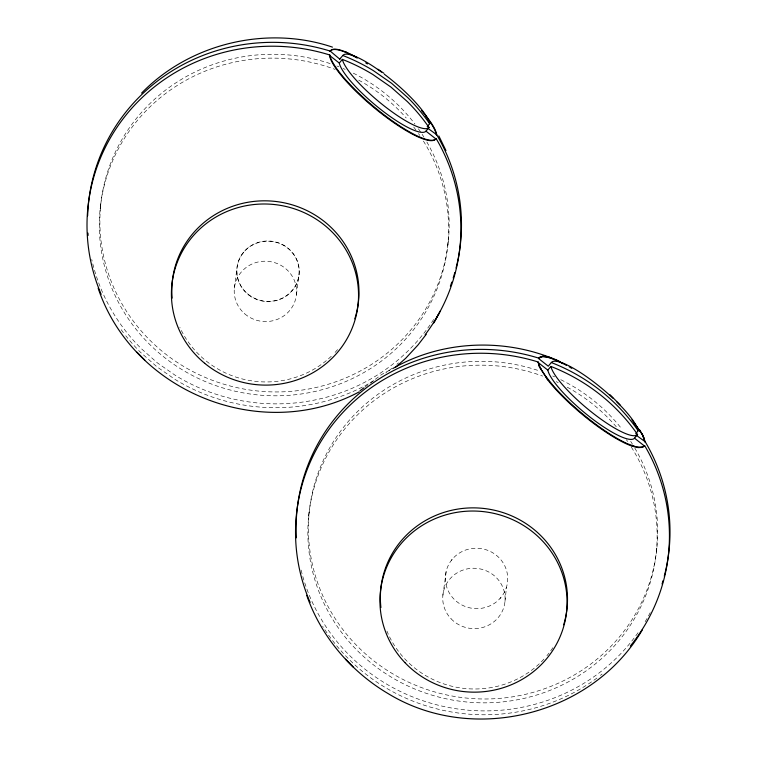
<?xml version="1.0" encoding="UTF-8"?>
<svg xmlns="http://www.w3.org/2000/svg" width="757" height="757" viewBox="0 0 757 757"><rect width="100%" height="100%" fill="white"/><g stroke="black" fill="none" stroke-linecap="round" stroke-linejoin="round"><path stroke-width="0.57" stroke-dasharray="3.79 2.84" d="M504.966 601.626L506.471 587.139A31.207 30.185 7.7 0 0 469.122 549.024A31.207 30.185 7.7 0 0 453.992 599.118A31.207 30.185 7.7 0 0 506.471 587.139M296.441 294.587L299.062 274.318M234.358 288.19L236.903 268.792M442.883 595.239L446.403 570.352M100.151 208.932L100.7 205.062M308.676 515.971L309.225 512.111M447.775 245.013L448.324 241.142M656.3 552.052L656.849 548.191M242.855 253.302L243.678 252.27M451.38 560.35L452.203 559.309M292.316 290.508L291.502 291.445M499.97 598.55L500.85 597.547M364.723 387.234L381.736 374.45L391.738 369.113M337.603 349.592A93.622 90.509 7.4 0 1 334.452 353.074M331.282 356.244A93.622 90.509 7.4 0 1 179.854 327.365M426.844 141.994A174.753 168.716 8.1 0 1 314.306 387.877A174.753 168.716 8.1 0 1 100.104 212.831A174.753 168.716 8.1 0 1 331.434 64.033M336.818 65.973A174.753 168.716 8.1 0 1 338.947 66.796M343.139 68.509A174.753 168.716 8.1 0 1 345.183 69.389M353.254 73.155A174.753 168.716 8.1 0 1 414.968 124.11M418.375 128.766A174.753 168.716 8.1 0 1 423.958 137.178M423.409 141.039A174.753 168.716 8.1 0 1 315.991 391.237A174.753 168.716 8.1 0 1 99.612 215.594A174.753 168.716 8.1 0 1 335.19 69.436M358.686 80.138A174.753 168.716 8.1 0 1 406.225 117.969M413.71 127.044A174.753 168.716 8.1 0 1 415.83 129.854M418.47 133.544A174.753 168.716 8.1 0 1 419.747 135.399M433.666 319.463A187.083 180.63 8.1 0 1 175.558 375.529L157.494 362.963L141.076 348.438A187.083 180.63 8.1 0 1 91.748 259.462M398.56 362.906A187.083 180.63 8.1 0 1 396.914 364.297M391.861 368.366A187.083 180.63 8.1 0 1 385.777 372.889M373.986 380.62A187.083 180.63 8.1 0 1 175.009 379.389L156.945 366.823L140.518 352.308A187.083 180.63 8.1 0 1 125.766 335.758M123.41 332.711A187.083 180.63 8.1 0 1 120.003 328.065M552.875 647.699A93.622 90.509 7.4 0 1 546.895 655.732M543.952 659.082A93.622 90.509 7.4 0 1 386.978 631.158M634.801 448.059A174.753 168.716 8.1 0 1 523.967 694.671A174.753 168.716 8.1 0 1 308.572 520.986A174.753 168.716 8.1 0 1 538.88 370.712M552.695 375.983A174.753 168.716 8.1 0 1 554.73 376.882M560.786 379.702A174.753 168.716 8.1 0 1 622.065 429.295M630.685 441.378A174.753 168.716 8.1 0 1 632.492 444.217M631.347 447.132A174.753 168.716 8.1 0 1 525.632 698.02A174.753 168.716 8.1 0 1 308.08 523.749A174.753 168.716 8.1 0 1 542.646 376.078M556.215 381.66A174.753 168.716 8.1 0 1 558.231 382.597M567.22 387.187A174.753 168.716 8.1 0 1 616.302 426.787M626.361 439.666A174.753 168.716 8.1 0 1 627.638 441.511M602.089 674.071A187.083 180.63 8.1 0 1 600.386 675.405M596.942 678.026A187.083 180.63 8.1 0 1 322.652 626.257M650.225 612.64A187.083 180.63 8.1 0 1 645.011 621.961M638.009 632.729A187.083 180.63 8.1 0 1 448.787 707.511A187.083 180.63 8.1 0 1 300.794 568.772M247.927 294.085A31.207 30.166 7.4 0 0 298.731 276.731A31.207 30.166 7.4 0 0 257.418 242.694A31.207 30.166 7.4 0 0 247.927 294.085M248.854 295.069A31.207 30.185 7.7 0 0 298.892 275.785A31.207 30.185 7.7 0 0 256.254 243.309A31.207 30.185 7.7 0 0 248.854 295.069M244.766 313.852A31.207 30.166 7.4 0 0 295.968 297.624A31.207 30.166 7.4 0 0 255.459 262.698A31.207 30.166 7.4 0 0 244.766 313.852M451.058 618.772A31.207 30.166 7.4 0 0 503.727 607.587A31.207 30.166 7.4 0 0 466.993 568.942A31.207 30.166 7.4 0 0 451.058 618.772"/><path stroke-width="1.14" d="M440.366 310.928L433.752 322.898L439.126 313.218M642.286 629.938C592.248 715.46 472.765 745.068 388.426 693.781C350.907 671.686 321.1 636.533 306.699 595.324M426.248 334.31L417.892 345.116L405.724 358.26L395.646 367.154M340.565 58.412A56.169 12.547 39.9 0 0 339.751 59.141L330.251 51.107A68.65 15.178 39.9 0 1 357.446 57.844M329.484 55.365L329.797 54.996A68.65 15.178 39.9 0 0 380.799 112.301A68.65 15.178 39.9 0 0 436.089 138.493L435.786 138.853A68.65 15.339 39.9 0 1 380.402 112.774A68.65 15.339 39.9 0 1 329.484 55.365L339.297 63.068A56.169 12.547 39.9 0 0 380.866 109.557A56.169 12.547 39.9 0 0 425.973 131.15L435.786 138.853M339.751 59.141L342.807 55.498L344.738 56.255A187.083 180.63 8.1 0 1 373.466 70.685L391.53 83.242L407.947 97.767A187.083 180.63 8.1 0 1 428.462 122.009L429.654 123.713L427.222 126.627M339.297 63.068L342.363 59.396L344.189 60.115A187.083 180.63 8.1 0 1 372.917 74.546L390.981 87.112L407.398 101.627A187.083 180.63 8.1 0 1 427.913 125.87L429.039 127.488L425.973 131.15M427.506 128.047L436.685 134.708A68.65 15.178 39.9 0 0 421.488 110.531M635.757 433.666L638.189 430.761L636.997 429.058A187.083 180.63 8.1 0 0 553.263 363.303L551.333 362.537L548.286 366.18L538.492 358.487L540.356 356.765C545.57 355.203 550.831 357.758 555.629 359.613M630.354 646.024A187.083 180.63 8.1 0 0 644.775 445.807L642.002 447.444L637.943 447.586L632.142 446.147A68.65 15.339 39.9 0 1 547.671 379.815L539.467 366.908L537.981 361.931A187.083 180.63 8.1 0 0 344.057 411.212A187.083 180.63 8.1 0 0 310.143 602.43M547.822 370.116L550.888 366.445L552.714 367.164A187.083 180.63 8.1 0 1 636.467 432.947L637.574 434.527L634.508 438.189A56.169 12.547 39.9 0 1 589.391 416.596A56.169 12.547 39.9 0 1 547.822 370.116L538.009 362.414M636.031 435.095L645.219 441.757L642.381 434.367L631.934 419.842M632.142 446.147L642.002 447.444L644.614 445.532M141.587 93.111C189.865 43.414 266.871 25.047 332.474 47.133M359.991 390.782L363.776 387.944M538.492 358.487L542.892 356.216L553.774 358.827M392.741 368.574C440.072 341.275 499.752 337.944 550.519 357.635M359.187 391.889C261.534 443.952 133.175 392.249 98.173 288.275M640.602 447.311L643.053 446.81M540.356 356.765L547.614 356.793L563.492 363.521M330.251 51.107L330.005 51.022A187.083 180.63 8.1 0 0 87.642 215.783M329.749 54.987L329.446 54.892A187.083 180.63 8.1 0 0 135.929 103.747A187.083 180.63 8.1 0 0 101.154 294.312M538.776 358.146L538.53 358.07A187.083 180.63 8.1 0 0 296.337 537.83M635.142 446.545L627.506 443.753A68.65 15.187 39.9 0 1 552.525 384.849L545.702 376.286L539.467 366.908L538.322 362.035M345.239 51.788L347.094 52.564M559.858 361.6L555.638 359.613L563.492 363.956M569.226 366.785L571.762 368.366M378.008 69.247L383.846 73.24M564.4 363.994L566.331 365.451M634.508 438.189L644.311 445.892M610.038 394.757L620.068 404.9M136.97 352.156L144.776 360.086M345.504 659.196L353.301 667.135M644.292 438.407L639.542 429.73M634.025 422.974L642.381 434.367L644.936 442.088M634.092 422.851L635.502 424.753M645.219 441.757L645.324 441.937A187.083 180.63 8.1 0 1 664.286 576.191M436.78 134.869L436.751 134.831A187.083 180.63 8.1 0 1 456.055 268.035M436.164 138.626L436.25 138.758A187.083 180.63 8.1 0 1 425.141 334.745M545.702 376.286L547.671 379.815M438.823 135.881L445.949 150.539M539.268 365.281L541.113 369.161M172.151 298.126A93.622 90.509 7.4 0 1 275.501 201.438A93.622 90.509 7.4 0 1 354.806 318.848M454.843 272.501A187.083 180.63 8.1 0 1 453.178 278.037M451.825 282.096A187.083 180.63 8.1 0 1 450.377 286.118M88.115 235.408A187.083 180.63 8.1 0 1 87.944 233.09M365.773 62.897A68.65 15.178 39.9 0 1 367.372 63.938M429.039 127.488A56.169 12.424 39.9 0 1 384.007 105.81A56.169 12.424 39.9 0 1 342.372 59.406M342.807 55.498A56.169 12.424 39.9 0 1 381.471 72.104M384.338 74.233A56.169 12.424 39.9 0 1 429.654 123.713M329.967 51.448A68.65 15.339 39.9 0 1 356.907 57.901M425.765 116.171A68.65 15.339 39.9 0 1 436.411 135.039M380.913 607.502A93.622 90.509 7.4 0 1 482.247 508.297A93.622 90.509 7.4 0 1 563.672 624.809M637.574 434.527A56.169 12.424 39.9 0 1 592.532 412.849A56.169 12.424 39.9 0 1 550.897 366.445M551.342 362.546A56.169 12.424 39.9 0 1 613.094 398.333M616.87 401.967A56.169 12.424 39.9 0 1 638.189 430.761M663.056 580.657A187.083 180.63 8.1 0 1 662.053 583.978M204.693 363.303A93.622 90.509 7.4 0 0 357.096 311.231A93.622 90.509 7.4 0 0 233.175 209.121A93.622 90.509 7.4 0 0 204.693 363.303M404.91 662.602A93.622 90.509 7.4 0 0 562.924 629.058A93.622 90.509 7.4 0 0 452.724 513.123A93.622 90.509 7.4 0 0 404.91 662.602"/></g></svg>
